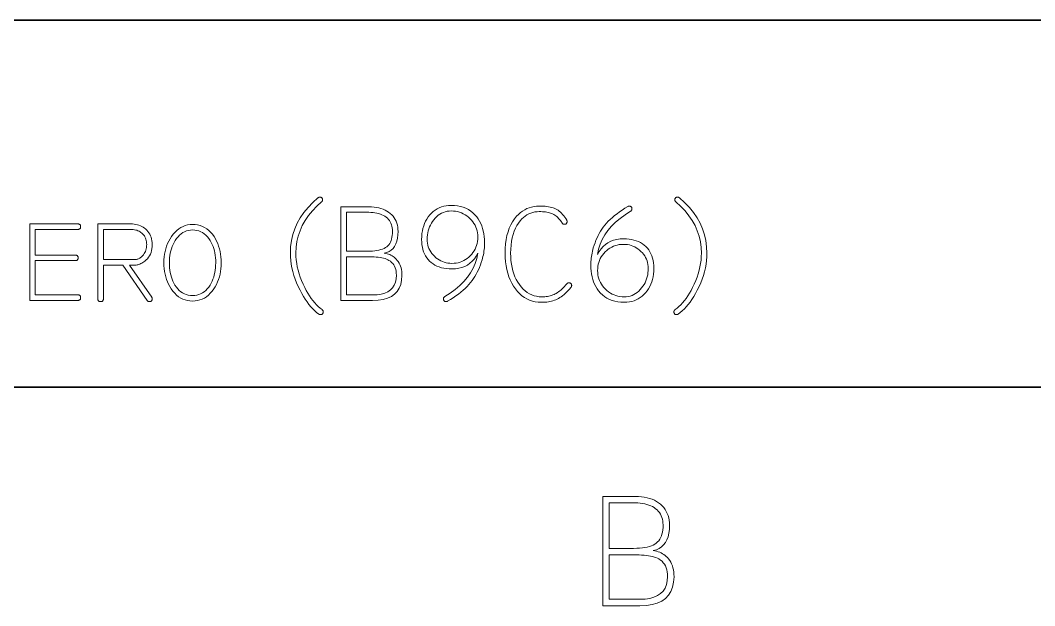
# Model space of a CAD drawing. Extents: x 0 to 297, y 0 to 210.
# Drawn here: x 166.11 to 197.93, y 3.15 to 21.5 of the extents above; entities that cross this region are included whole.
import ezdxf

# ---------------------------------------------------------------- set-up
doc = ezdxf.new("R2010")
doc.units = 0

msp = doc.modelspace()

# ---------------------------------------------------------------- linework, layer by layer
at = {"color": 7, "lineweight": 35}
for p, q in [((146.5, 21.5), (287, 21.5)), ((10, 10), (287, 10)), ((146.5, 10), (287, 10))]:
    msp.add_line(p, q, dxfattribs=at)
at = {"color": 7, "lineweight": 13}
for points in [[(175.574, 12.429), (175.581, 12.423), (175.588, 12.417), (175.593, 12.411), (175.599, 12.405), (175.603, 12.398), (175.606, 12.391), (175.609, 12.384), (175.611, 12.376), (175.612, 12.368), (175.613, 12.359), (175.612, 12.343), (175.609, 12.328), (175.604, 12.315), (175.598, 12.304), (175.59, 12.294), (175.58, 12.287), (175.568, 12.281), (175.554, 12.276), (175.539, 12.274), (175.522, 12.273), (175.516, 12.273), (175.511, 12.273), (175.506, 12.274), (175.501, 12.275), (175.496, 12.277), (175.49, 12.279), (175.485, 12.281), (175.48, 12.284), (175.475, 12.287), (175.47, 12.29), (175.406, 12.34), (175.344, 12.395), (175.283, 12.455), (175.222, 12.521), (175.163, 12.593), (175.106, 12.67), (175.049, 12.753), (174.993, 12.841), (174.939, 12.935), (174.885, 13.035), (174.828, 13.152), (174.776, 13.27), (174.731, 13.387), (174.691, 13.504), (174.658, 13.621), (174.631, 13.738), (174.61, 13.855), (174.594, 13.971), (174.585, 14.087), (174.582, 14.203), (174.591, 14.402), (174.617, 14.595), (174.66, 14.783), (174.721, 14.965), (174.799, 15.141), (174.894, 15.311), (175.007, 15.476), (175.136, 15.634), (175.284, 15.788), (175.448, 15.935), (175.453, 15.939), (175.459, 15.943), (175.464, 15.946), (175.47, 15.949), (175.475, 15.951), (175.481, 15.953), (175.487, 15.955), (175.492, 15.956), (175.498, 15.956), (175.504, 15.957), (175.521, 15.956), (175.535, 15.953), (175.548, 15.949), (175.56, 15.942), (175.569, 15.934), (175.577, 15.924), (175.583, 15.912), (175.587, 15.899), (175.59, 15.883), (175.591, 15.866), (175.591, 15.859), (175.59, 15.852), (175.588, 15.846), (175.586, 15.839), (175.583, 15.833), (175.58, 15.827), (175.576, 15.822), (175.572, 15.816), (175.566, 15.81), (175.561, 15.805), (175.408, 15.668), (175.271, 15.525), (175.15, 15.377), (175.045, 15.224), (174.957, 15.066), (174.884, 14.903), (174.828, 14.735), (174.788, 14.561), (174.763, 14.383), (174.755, 14.199), (174.758, 14.093), (174.766, 13.986), (174.78, 13.878), (174.8, 13.771), (174.825, 13.663), (174.855, 13.555), (174.891, 13.447), (174.933, 13.339), (174.98, 13.23), (175.032, 13.121), (175.082, 13.029), (175.132, 12.941), (175.183, 12.859), (175.235, 12.782), (175.289, 12.71), (175.344, 12.643), (175.399, 12.582), (175.456, 12.526), (175.514, 12.474)], [(187.647, 14.203), (187.644, 14.087), (187.635, 13.97), (187.62, 13.853), (187.599, 13.736), (187.571, 13.619), (187.538, 13.502), (187.499, 13.385), (187.453, 13.268), (187.402, 13.152), (187.344, 13.035), (187.29, 12.934), (187.234, 12.84), (187.178, 12.751), (187.12, 12.668), (187.061, 12.591), (187, 12.519), (186.939, 12.453), (186.876, 12.393), (186.812, 12.339), (186.747, 12.29), (186.742, 12.287), (186.738, 12.284), (186.733, 12.281), (186.729, 12.279), (186.724, 12.277), (186.719, 12.275), (186.714, 12.274), (186.709, 12.273), (186.704, 12.273), (186.699, 12.273), (186.683, 12.274), (186.668, 12.276), (186.655, 12.281), (186.644, 12.287), (186.634, 12.294), (186.626, 12.304), (186.62, 12.315), (186.616, 12.328), (186.613, 12.343), (186.613, 12.359), (186.613, 12.368), (186.614, 12.376), (186.616, 12.384), (186.619, 12.391), (186.622, 12.398), (186.627, 12.405), (186.632, 12.411), (186.637, 12.417), (186.644, 12.423), (186.652, 12.429), (186.712, 12.474), (186.77, 12.526), (186.828, 12.582), (186.884, 12.643), (186.939, 12.71), (186.993, 12.782), (187.046, 12.859), (187.098, 12.941), (187.148, 13.029), (187.197, 13.121), (187.25, 13.229), (187.297, 13.337), (187.338, 13.445), (187.374, 13.553), (187.405, 13.661), (187.43, 13.769), (187.449, 13.877), (187.463, 13.984), (187.471, 14.092), (187.474, 14.199), (187.466, 14.381), (187.442, 14.558), (187.402, 14.731), (187.346, 14.899), (187.274, 15.062), (187.186, 15.22), (187.082, 15.373), (186.961, 15.522), (186.825, 15.666), (186.673, 15.805), (186.667, 15.81), (186.662, 15.816), (186.658, 15.822), (186.654, 15.827), (186.65, 15.833), (186.648, 15.839), (186.646, 15.846), (186.644, 15.852), (186.643, 15.859), (186.643, 15.866), (186.644, 15.883), (186.646, 15.899), (186.651, 15.912), (186.657, 15.924), (186.665, 15.934), (186.674, 15.942), (186.685, 15.949), (186.698, 15.953), (186.713, 15.956), (186.729, 15.957), (186.735, 15.956), (186.741, 15.956), (186.747, 15.955), (186.753, 15.953), (186.759, 15.951), (186.764, 15.949), (186.77, 15.946), (186.775, 15.943), (186.78, 15.939), (186.786, 15.935), (186.949, 15.786), (187.096, 15.632), (187.225, 15.472), (187.337, 15.307), (187.432, 15.136), (187.509, 14.961), (187.57, 14.779), (187.613, 14.593), (187.639, 14.401)], [(178.08, 13.498), (178.071, 13.35), (178.043, 13.217), (177.997, 13.1), (177.933, 12.999), (177.851, 12.913), (177.75, 12.843), (177.63, 12.789), (177.493, 12.75), (177.337, 12.726), (177.162, 12.719), (176.167, 12.719), (176.167, 15.654), (177.041, 15.654), (177.125, 15.652), (177.205, 15.645), (177.282, 15.635), (177.355, 15.62), (177.424, 15.601), (177.489, 15.578), (177.551, 15.551), (177.609, 15.519), (177.664, 15.484), (177.714, 15.444), (177.761, 15.4), (177.802, 15.354), (177.839, 15.305), (177.871, 15.253), (177.898, 15.199), (177.92, 15.141), (177.937, 15.081), (177.949, 15.018), (177.956, 14.952), (177.959, 14.883), (177.954, 14.769), (177.941, 14.665), (177.92, 14.571), (177.889, 14.487), (177.85, 14.413), (177.801, 14.35), (177.745, 14.297), (177.679, 14.254), (177.605, 14.222), (177.522, 14.199), (177.568, 14.191), (177.613, 14.181), (177.656, 14.168), (177.697, 14.153), (177.736, 14.135), (177.773, 14.115), (177.808, 14.093), (177.842, 14.069), (177.873, 14.042), (177.903, 14.013), (177.936, 13.974), (177.966, 13.933), (177.993, 13.888), (178.016, 13.841), (178.036, 13.791), (178.052, 13.738), (178.064, 13.682), (178.073, 13.624), (178.078, 13.562)], [(180.595, 13.991), (180.57, 13.909), (180.542, 13.83), (180.512, 13.753), (180.48, 13.678), (180.445, 13.606), (180.408, 13.536), (180.368, 13.469), (180.326, 13.404), (180.282, 13.341), (180.236, 13.281), (180.183, 13.219), (180.125, 13.157), (180.064, 13.096), (179.998, 13.035), (179.927, 12.976), (179.853, 12.918), (179.774, 12.86), (179.692, 12.803), (179.604, 12.748), (179.513, 12.693), (179.509, 12.69), (179.504, 12.688), (179.5, 12.686), (179.496, 12.684), (179.491, 12.683), (179.487, 12.682), (179.483, 12.681), (179.478, 12.68), (179.474, 12.68), (179.47, 12.68), (179.453, 12.681), (179.439, 12.683), (179.426, 12.688), (179.414, 12.694), (179.405, 12.702), (179.397, 12.712), (179.391, 12.724), (179.387, 12.738), (179.384, 12.753), (179.383, 12.771), (179.384, 12.779), (179.385, 12.787), (179.387, 12.795), (179.39, 12.802), (179.394, 12.81), (179.399, 12.816), (179.404, 12.823), (179.411, 12.829), (179.418, 12.834), (179.426, 12.84), (179.599, 12.949), (179.756, 13.064), (179.898, 13.185), (180.025, 13.312), (180.136, 13.445), (180.233, 13.583), (180.314, 13.727), (180.379, 13.877), (180.43, 14.033), (180.465, 14.195), (180.412, 14.102), (180.352, 14.019), (180.286, 13.945), (180.214, 13.882), (180.135, 13.828), (180.05, 13.784), (179.959, 13.75), (179.861, 13.725), (179.757, 13.711), (179.647, 13.706), (179.559, 13.708), (179.475, 13.715), (179.395, 13.727), (179.319, 13.744), (179.247, 13.766), (179.179, 13.793), (179.116, 13.824), (179.056, 13.861), (179, 13.902), (178.948, 13.948), (178.901, 13.999), (178.858, 14.053), (178.821, 14.111), (178.789, 14.174), (178.761, 14.24), (178.739, 14.311), (178.722, 14.385), (178.709, 14.463), (178.702, 14.546), (178.699, 14.632), (178.702, 14.723), (178.709, 14.811), (178.722, 14.895), (178.74, 14.977), (178.763, 15.055), (178.791, 15.129), (178.824, 15.201), (178.863, 15.269), (178.906, 15.334), (178.955, 15.396), (179.007, 15.453), (179.063, 15.504), (179.122, 15.55), (179.185, 15.589), (179.25, 15.622), (179.319, 15.649), (179.391, 15.67), (179.466, 15.685), (179.544, 15.694), (179.626, 15.697), (179.728, 15.693), (179.825, 15.683), (179.918, 15.665), (180.006, 15.639), (180.089, 15.607), (180.167, 15.568), (180.24, 15.521), (180.308, 15.467), (180.372, 15.406), (180.431, 15.338), (180.477, 15.273), (180.518, 15.204), (180.554, 15.132), (180.586, 15.056), (180.613, 14.977), (180.634, 14.895), (180.651, 14.808), (180.663, 14.718), (180.671, 14.625), (180.673, 14.528), (180.672, 14.474), (180.67, 14.419), (180.666, 14.365), (180.661, 14.311), (180.654, 14.258), (180.645, 14.204), (180.635, 14.151), (180.623, 14.097), (180.61, 14.044)], [(183.383, 13.126), (183.34, 13.074), (183.296, 13.026), (183.253, 12.982), (183.209, 12.94), (183.166, 12.902), (183.122, 12.866), (183.078, 12.834), (183.034, 12.806), (182.99, 12.78), (182.946, 12.758), (182.905, 12.739), (182.863, 12.722), (182.818, 12.707), (182.772, 12.694), (182.724, 12.683), (182.674, 12.674), (182.623, 12.667), (182.569, 12.662), (182.514, 12.659), (182.457, 12.658), (182.359, 12.662), (182.265, 12.675), (182.174, 12.696), (182.087, 12.726), (182.003, 12.764), (181.923, 12.81), (181.847, 12.865), (181.774, 12.928), (181.704, 13), (181.639, 13.08), (181.578, 13.167), (181.523, 13.26), (181.475, 13.358), (181.434, 13.462), (181.398, 13.571), (181.369, 13.686), (181.347, 13.806), (181.331, 13.931), (181.321, 14.062), (181.318, 14.199), (181.322, 14.348), (181.333, 14.489), (181.351, 14.623), (181.376, 14.75), (181.408, 14.869), (181.448, 14.981), (181.494, 15.085), (181.548, 15.183), (181.609, 15.273), (181.677, 15.355), (181.738, 15.416), (181.8, 15.47), (181.865, 15.518), (181.932, 15.56), (182.002, 15.595), (182.074, 15.624), (182.149, 15.646), (182.226, 15.663), (182.306, 15.672), (182.387, 15.675), (182.452, 15.674), (182.513, 15.672), (182.572, 15.668), (182.627, 15.661), (182.68, 15.654), (182.729, 15.644), (182.776, 15.633), (182.82, 15.62), (182.86, 15.605), (182.898, 15.589), (182.938, 15.567), (182.977, 15.543), (183.015, 15.515), (183.052, 15.484), (183.088, 15.45), (183.122, 15.413), (183.156, 15.373), (183.188, 15.33), (183.219, 15.283), (183.249, 15.234), (183.251, 15.229), (183.254, 15.225), (183.256, 15.221), (183.257, 15.216), (183.259, 15.212), (183.26, 15.208), (183.261, 15.203), (183.261, 15.199), (183.262, 15.195), (183.262, 15.19), (183.261, 15.174), (183.258, 15.159), (183.254, 15.146), (183.247, 15.135), (183.239, 15.126), (183.229, 15.118), (183.217, 15.112), (183.204, 15.107), (183.188, 15.105), (183.171, 15.104), (183.163, 15.104), (183.154, 15.106), (183.147, 15.108), (183.139, 15.111), (183.132, 15.115), (183.125, 15.119), (183.119, 15.125), (183.113, 15.132), (183.107, 15.139), (183.102, 15.147), (183.077, 15.187), (183.051, 15.224), (183.024, 15.258), (182.996, 15.291), (182.968, 15.32), (182.938, 15.348), (182.907, 15.373), (182.875, 15.395), (182.841, 15.415), (182.807, 15.433), (182.776, 15.446), (182.742, 15.458), (182.706, 15.468), (182.667, 15.477), (182.627, 15.485), (182.583, 15.491), (182.538, 15.496), (182.49, 15.499), (182.44, 15.501), (182.387, 15.502), (182.318, 15.499), (182.25, 15.491), (182.185, 15.476), (182.121, 15.456), (182.061, 15.431), (182.002, 15.399), (181.946, 15.362), (181.892, 15.319), (181.84, 15.271), (181.79, 15.216), (181.733, 15.143), (181.683, 15.064), (181.638, 14.978), (181.599, 14.885), (181.566, 14.787), (181.539, 14.682), (181.518, 14.571), (181.503, 14.453), (181.494, 14.329), (181.491, 14.199), (181.494, 14.08), (181.502, 13.966), (181.516, 13.856), (181.536, 13.75), (181.561, 13.649), (181.591, 13.553), (181.627, 13.461), (181.669, 13.374), (181.716, 13.291), (181.768, 13.212), (181.825, 13.14), (181.885, 13.075), (181.947, 13.018), (182.013, 12.968), (182.081, 12.926), (182.152, 12.892), (182.226, 12.865), (182.303, 12.846), (182.383, 12.835), (182.465, 12.831), (182.513, 12.832), (182.56, 12.835), (182.605, 12.839), (182.649, 12.845), (182.692, 12.853), (182.734, 12.863), (182.774, 12.875), (182.813, 12.888), (182.851, 12.903), (182.887, 12.92), (182.923, 12.939), (182.96, 12.961), (182.996, 12.986), (183.032, 13.013), (183.069, 13.044), (183.105, 13.077), (183.142, 13.113), (183.179, 13.152), (183.216, 13.194), (183.253, 13.238), (183.259, 13.244), (183.264, 13.249), (183.27, 13.254), (183.275, 13.257), (183.281, 13.261), (183.288, 13.264), (183.294, 13.266), (183.3, 13.267), (183.307, 13.268), (183.314, 13.268), (183.331, 13.268), (183.347, 13.265), (183.36, 13.261), (183.372, 13.255), (183.382, 13.247), (183.39, 13.237), (183.397, 13.226), (183.401, 13.213), (183.404, 13.198), (183.405, 13.182), (183.405, 13.176), (183.404, 13.17), (183.403, 13.164), (183.401, 13.158), (183.399, 13.153), (183.397, 13.147), (183.394, 13.142), (183.391, 13.136), (183.387, 13.131)], [(185.981, 13.723), (185.978, 13.632), (185.97, 13.544), (185.958, 13.46), (185.94, 13.378), (185.917, 13.3), (185.889, 13.226), (185.855, 13.154), (185.817, 13.086), (185.774, 13.021), (185.725, 12.959), (185.672, 12.902), (185.617, 12.851), (185.557, 12.805), (185.495, 12.766), (185.43, 12.733), (185.361, 12.706), (185.289, 12.685), (185.214, 12.67), (185.136, 12.661), (185.054, 12.658), (184.952, 12.662), (184.854, 12.672), (184.762, 12.69), (184.674, 12.715), (184.591, 12.748), (184.513, 12.787), (184.44, 12.834), (184.371, 12.888), (184.308, 12.949), (184.249, 13.017), (184.203, 13.082), (184.162, 13.151), (184.125, 13.223), (184.094, 13.299), (184.067, 13.378), (184.045, 13.46), (184.028, 13.547), (184.016, 13.637), (184.009, 13.73), (184.007, 13.827), (184.007, 13.881), (184.01, 13.936), (184.014, 13.99), (184.019, 14.044), (184.026, 14.097), (184.035, 14.151), (184.045, 14.204), (184.056, 14.258), (184.07, 14.311), (184.084, 14.364), (184.11, 14.446), (184.138, 14.525), (184.168, 14.602), (184.2, 14.677), (184.235, 14.749), (184.272, 14.819), (184.311, 14.886), (184.353, 14.951), (184.397, 15.014), (184.444, 15.074), (184.497, 15.136), (184.554, 15.198), (184.616, 15.259), (184.682, 15.319), (184.752, 15.379), (184.827, 15.437), (184.905, 15.495), (184.988, 15.552), (185.075, 15.607), (185.167, 15.662), (185.171, 15.665), (185.175, 15.667), (185.18, 15.669), (185.184, 15.671), (185.188, 15.672), (185.193, 15.673), (185.197, 15.674), (185.201, 15.675), (185.206, 15.675), (185.21, 15.675), (185.226, 15.674), (185.241, 15.672), (185.254, 15.667), (185.265, 15.661), (185.275, 15.653), (185.283, 15.643), (185.289, 15.631), (185.293, 15.617), (185.296, 15.602), (185.297, 15.584), (185.296, 15.576), (185.295, 15.568), (185.293, 15.56), (185.29, 15.553), (185.286, 15.545), (185.281, 15.539), (185.275, 15.532), (185.269, 15.526), (185.261, 15.521), (185.253, 15.515), (185.081, 15.406), (184.924, 15.291), (184.782, 15.17), (184.655, 15.043), (184.543, 14.91), (184.447, 14.772), (184.366, 14.628), (184.3, 14.478), (184.25, 14.322), (184.214, 14.16), (184.268, 14.253), (184.327, 14.336), (184.393, 14.41), (184.466, 14.473), (184.544, 14.527), (184.629, 14.571), (184.721, 14.605), (184.818, 14.63), (184.922, 14.644), (185.032, 14.649), (185.12, 14.647), (185.204, 14.64), (185.284, 14.628), (185.36, 14.611), (185.432, 14.589), (185.5, 14.562), (185.564, 14.531), (185.624, 14.494), (185.68, 14.453), (185.732, 14.407), (185.779, 14.356), (185.821, 14.302), (185.859, 14.244), (185.891, 14.181), (185.918, 14.115), (185.941, 14.044), (185.958, 13.97), (185.971, 13.892), (185.978, 13.809)], [(177.786, 14.887), (177.784, 14.942), (177.778, 14.995), (177.768, 15.045), (177.754, 15.092), (177.736, 15.137), (177.714, 15.18), (177.688, 15.22), (177.658, 15.257), (177.624, 15.292), (177.587, 15.325), (177.545, 15.354), (177.501, 15.381), (177.454, 15.404), (177.404, 15.424), (177.351, 15.442), (177.295, 15.456), (177.236, 15.466), (177.174, 15.474), (177.109, 15.479), (177.041, 15.481), (176.34, 15.481), (176.34, 14.26), (176.993, 14.26), (177.077, 14.261), (177.155, 14.265), (177.228, 14.272), (177.297, 14.282), (177.36, 14.295), (177.419, 14.31), (177.473, 14.329), (177.521, 14.35), (177.565, 14.374), (177.604, 14.4), (177.638, 14.431), (177.669, 14.465), (177.697, 14.503), (177.72, 14.546), (177.74, 14.593), (177.757, 14.643), (177.769, 14.698), (177.778, 14.757), (177.784, 14.82)], [(180.461, 14.701), (180.459, 14.769), (180.451, 14.834), (180.439, 14.897), (180.422, 14.959), (180.4, 15.018), (180.373, 15.075), (180.341, 15.13), (180.305, 15.183), (180.263, 15.234), (180.216, 15.284), (180.167, 15.329), (180.115, 15.37), (180.061, 15.406), (180.005, 15.437), (179.946, 15.464), (179.886, 15.485), (179.824, 15.502), (179.76, 15.514), (179.694, 15.521), (179.626, 15.524), (179.561, 15.521), (179.498, 15.513), (179.438, 15.499), (179.38, 15.479), (179.325, 15.455), (179.271, 15.424), (179.22, 15.388), (179.171, 15.346), (179.124, 15.299), (179.08, 15.247), (179.041, 15.194), (179.005, 15.139), (178.974, 15.082), (178.947, 15.024), (178.924, 14.963), (178.906, 14.901), (178.891, 14.836), (178.881, 14.77), (178.874, 14.702), (178.872, 14.632), (178.875, 14.571), (178.881, 14.511), (178.893, 14.453), (178.909, 14.397), (178.93, 14.343), (178.955, 14.291), (178.985, 14.24), (179.019, 14.192), (179.058, 14.145), (179.102, 14.1), (179.148, 14.058), (179.197, 14.02), (179.247, 13.987), (179.299, 13.958), (179.353, 13.934), (179.408, 13.914), (179.465, 13.899), (179.524, 13.888), (179.585, 13.881), (179.647, 13.879), (179.715, 13.881), (179.78, 13.888), (179.843, 13.9), (179.904, 13.917), (179.963, 13.939), (180.019, 13.965), (180.074, 13.997), (180.126, 14.033), (180.177, 14.073), (180.225, 14.119), (180.27, 14.168), (180.31, 14.219), (180.345, 14.272), (180.376, 14.328), (180.402, 14.385), (180.423, 14.444), (180.44, 14.505), (180.452, 14.569), (180.459, 14.634)], [(167.916, 12.719), (166.409, 12.719), (166.409, 15.117), (167.916, 15.117), (167.932, 15.116), (167.947, 15.113), (167.96, 15.109), (167.971, 15.103), (167.981, 15.095), (167.988, 15.086), (167.994, 15.074), (167.999, 15.061), (168.001, 15.047), (168.002, 15.03), (168.001, 15.014), (167.999, 14.999), (167.994, 14.986), (167.988, 14.975), (167.981, 14.965), (167.971, 14.958), (167.96, 14.952), (167.947, 14.947), (167.932, 14.945), (167.916, 14.944), (166.582, 14.944), (166.582, 14.139), (167.838, 14.139), (167.854, 14.138), (167.869, 14.135), (167.882, 14.131), (167.893, 14.125), (167.903, 14.117), (167.91, 14.107), (167.916, 14.096), (167.921, 14.083), (167.923, 14.068), (167.924, 14.052), (167.923, 14.035), (167.921, 14.021), (167.916, 14.008), (167.91, 13.997), (167.903, 13.987), (167.893, 13.979), (167.882, 13.973), (167.869, 13.969), (167.854, 13.966), (167.838, 13.965), (166.582, 13.965), (166.582, 12.892), (167.916, 12.892), (167.932, 12.891), (167.947, 12.888), (167.96, 12.884), (167.971, 12.878), (167.981, 12.87), (167.988, 12.861), (167.994, 12.849), (167.999, 12.836), (168.001, 12.822), (168.002, 12.805), (168.001, 12.789), (167.999, 12.774), (167.994, 12.761), (167.988, 12.75), (167.981, 12.74), (167.971, 12.732), (167.96, 12.726), (167.947, 12.722), (167.932, 12.719)], [(170.249, 14.472), (170.247, 14.404), (170.24, 14.34), (170.228, 14.279), (170.212, 14.222), (170.192, 14.168), (170.166, 14.117), (170.136, 14.07), (170.102, 14.026), (170.063, 13.985), (170.019, 13.948), (169.988, 13.925), (169.956, 13.904), (169.925, 13.886), (169.893, 13.87), (169.863, 13.857), (169.832, 13.846), (169.802, 13.838), (169.772, 13.832), (169.742, 13.828), (169.712, 13.827), (169.539, 13.827), (170.232, 12.823), (170.235, 12.817), (170.238, 12.812), (170.24, 12.807), (170.243, 12.802), (170.245, 12.797), (170.246, 12.791), (170.247, 12.786), (170.248, 12.781), (170.249, 12.776), (170.249, 12.771), (170.248, 12.753), (170.245, 12.738), (170.241, 12.724), (170.234, 12.712), (170.226, 12.702), (170.216, 12.694), (170.204, 12.688), (170.191, 12.683), (170.175, 12.681), (170.158, 12.68), (170.15, 12.68), (170.143, 12.681), (170.136, 12.683), (170.129, 12.686), (170.122, 12.689), (170.116, 12.694), (170.11, 12.699), (170.104, 12.705), (170.098, 12.711), (170.093, 12.719), (169.323, 13.827), (168.716, 13.827), (168.716, 12.766), (168.716, 12.75), (168.713, 12.735), (168.709, 12.722), (168.703, 12.711), (168.695, 12.701), (168.685, 12.694), (168.674, 12.687), (168.661, 12.683), (168.646, 12.681), (168.63, 12.68), (168.613, 12.681), (168.599, 12.683), (168.586, 12.687), (168.574, 12.694), (168.565, 12.701), (168.557, 12.711), (168.551, 12.722), (168.547, 12.735), (168.544, 12.75), (168.543, 12.766), (168.543, 15.117), (169.574, 15.117), (169.629, 15.115), (169.682, 15.11), (169.734, 15.102), (169.783, 15.091), (169.831, 15.077), (169.877, 15.059), (169.921, 15.038), (169.963, 15.014), (170.003, 14.987), (170.041, 14.957), (170.081, 14.92), (170.116, 14.881), (170.147, 14.839), (170.174, 14.794), (170.197, 14.747), (170.216, 14.697), (170.23, 14.645), (170.241, 14.59), (170.247, 14.532)], [(172.413, 13.896), (172.411, 13.803), (172.404, 13.712), (172.392, 13.624), (172.376, 13.539), (172.355, 13.456), (172.329, 13.375), (172.299, 13.297), (172.264, 13.221), (172.224, 13.148), (172.18, 13.078), (172.127, 13.006), (172.071, 12.941), (172.012, 12.884), (171.95, 12.834), (171.885, 12.792), (171.817, 12.758), (171.746, 12.731), (171.671, 12.712), (171.594, 12.701), (171.513, 12.697), (171.433, 12.701), (171.356, 12.712), (171.282, 12.731), (171.211, 12.758), (171.143, 12.792), (171.078, 12.834), (171.015, 12.884), (170.956, 12.941), (170.9, 13.006), (170.846, 13.078), (170.802, 13.149), (170.762, 13.223), (170.727, 13.299), (170.697, 13.378), (170.671, 13.459), (170.65, 13.542), (170.634, 13.628), (170.622, 13.717), (170.615, 13.807), (170.613, 13.9), (170.615, 13.993), (170.622, 14.083), (170.634, 14.17), (170.651, 14.256), (170.673, 14.339), (170.7, 14.419), (170.731, 14.498), (170.768, 14.574), (170.809, 14.647), (170.855, 14.719), (170.908, 14.791), (170.964, 14.856), (171.023, 14.913), (171.085, 14.962), (171.149, 15.004), (171.217, 15.039), (171.286, 15.065), (171.359, 15.084), (171.435, 15.096), (171.513, 15.1), (171.595, 15.096), (171.674, 15.084), (171.75, 15.065), (171.823, 15.039), (171.892, 15.004), (171.958, 14.962), (172.02, 14.913), (172.08, 14.856), (172.136, 14.791), (172.188, 14.719), (172.231, 14.648), (172.269, 14.575), (172.303, 14.499), (172.332, 14.421), (172.357, 14.34), (172.377, 14.256), (172.393, 14.17), (172.404, 14.081), (172.411, 13.99)], [(170.076, 14.472), (170.074, 14.516), (170.07, 14.558), (170.062, 14.598), (170.052, 14.637), (170.038, 14.673), (170.021, 14.708), (170.002, 14.74), (169.979, 14.771), (169.953, 14.8), (169.924, 14.827), (169.896, 14.849), (169.866, 14.869), (169.835, 14.886), (169.802, 14.902), (169.767, 14.915), (169.732, 14.925), (169.694, 14.933), (169.656, 14.939), (169.615, 14.943), (169.574, 14.944), (168.716, 14.944), (168.716, 14), (169.712, 14), (169.732, 14.001), (169.752, 14.004), (169.773, 14.009), (169.793, 14.015), (169.814, 14.024), (169.835, 14.034), (169.856, 14.047), (169.877, 14.061), (169.898, 14.077), (169.92, 14.095), (169.95, 14.122), (169.976, 14.152), (169.999, 14.184), (170.02, 14.218), (170.037, 14.254), (170.051, 14.293), (170.062, 14.334), (170.07, 14.378), (170.074, 14.424)], [(172.24, 13.896), (172.239, 13.977), (172.233, 14.056), (172.225, 14.132), (172.213, 14.205), (172.197, 14.276), (172.178, 14.344), (172.155, 14.41), (172.129, 14.474), (172.1, 14.535), (172.067, 14.593), (172.026, 14.656), (171.981, 14.713), (171.934, 14.763), (171.883, 14.806), (171.829, 14.843), (171.772, 14.873), (171.712, 14.896), (171.649, 14.913), (171.582, 14.923), (171.513, 14.926), (171.447, 14.923), (171.383, 14.913), (171.322, 14.896), (171.264, 14.873), (171.209, 14.843), (171.156, 14.806), (171.106, 14.763), (171.059, 14.713), (171.014, 14.656), (170.972, 14.593), (170.936, 14.533), (170.905, 14.471), (170.877, 14.407), (170.853, 14.34), (170.832, 14.272), (170.815, 14.201), (170.802, 14.128), (170.793, 14.053), (170.788, 13.976), (170.786, 13.896), (170.787, 13.816), (170.793, 13.738), (170.802, 13.662), (170.814, 13.589), (170.83, 13.518), (170.85, 13.45), (170.873, 13.384), (170.899, 13.32), (170.929, 13.258), (170.963, 13.199), (171.005, 13.137), (171.05, 13.081), (171.098, 13.031), (171.149, 12.989), (171.202, 12.952), (171.259, 12.923), (171.318, 12.9), (171.38, 12.883), (171.445, 12.873), (171.513, 12.87), (171.581, 12.873), (171.646, 12.883), (171.708, 12.9), (171.767, 12.923), (171.824, 12.952), (171.877, 12.989), (171.928, 13.031), (171.976, 13.081), (172.021, 13.137), (172.063, 13.199), (172.096, 13.258), (172.127, 13.32), (172.153, 13.384), (172.176, 13.45), (172.196, 13.518), (172.212, 13.589), (172.224, 13.662), (172.233, 13.738), (172.238, 13.816)], [(185.807, 13.723), (185.805, 13.784), (185.798, 13.844), (185.787, 13.902), (185.771, 13.958), (185.75, 14.012), (185.725, 14.064), (185.695, 14.115), (185.661, 14.163), (185.622, 14.21), (185.578, 14.255), (185.531, 14.297), (185.483, 14.335), (185.432, 14.368), (185.381, 14.397), (185.327, 14.421), (185.271, 14.441), (185.214, 14.456), (185.155, 14.467), (185.095, 14.474), (185.032, 14.476), (184.965, 14.474), (184.9, 14.467), (184.837, 14.455), (184.776, 14.438), (184.717, 14.416), (184.66, 14.39), (184.606, 14.358), (184.553, 14.322), (184.503, 14.282), (184.455, 14.236), (184.41, 14.187), (184.37, 14.136), (184.334, 14.083), (184.304, 14.027), (184.278, 13.97), (184.256, 13.911), (184.24, 13.85), (184.228, 13.786), (184.221, 13.721), (184.219, 13.654), (184.221, 13.586), (184.228, 13.521), (184.241, 13.458), (184.258, 13.396), (184.28, 13.337), (184.307, 13.28), (184.338, 13.225), (184.375, 13.172), (184.417, 13.12), (184.463, 13.071), (184.513, 13.026), (184.565, 12.985), (184.619, 12.949), (184.675, 12.918), (184.733, 12.891), (184.793, 12.87), (184.855, 12.853), (184.92, 12.841), (184.986, 12.834), (185.054, 12.831), (185.119, 12.834), (185.181, 12.842), (185.241, 12.856), (185.299, 12.875), (185.355, 12.9), (185.408, 12.931), (185.46, 12.967), (185.508, 13.008), (185.555, 13.056), (185.6, 13.108), (185.639, 13.161), (185.674, 13.216), (185.706, 13.273), (185.733, 13.331), (185.755, 13.392), (185.774, 13.454), (185.789, 13.519), (185.799, 13.585), (185.805, 13.653)], [(177.907, 13.506), (177.905, 13.57), (177.898, 13.63), (177.886, 13.687), (177.87, 13.739), (177.848, 13.788), (177.823, 13.833), (177.792, 13.874), (177.757, 13.911), (177.718, 13.944), (177.673, 13.974), (177.636, 13.994), (177.595, 14.012), (177.551, 14.027), (177.503, 14.041), (177.451, 14.053), (177.396, 14.063), (177.338, 14.071), (177.276, 14.077), (177.21, 14.08), (177.141, 14.082), (177.034, 14.083), (176.933, 14.084), (176.838, 14.084), (176.749, 14.085), (176.666, 14.085), (176.588, 14.086), (176.517, 14.086), (176.452, 14.086), (176.393, 14.087), (176.34, 14.087), (176.34, 12.892), (177.162, 12.892), (177.304, 12.898), (177.43, 12.916), (177.542, 12.947), (177.639, 12.99), (177.721, 13.045), (177.788, 13.113), (177.84, 13.193), (177.877, 13.285), (177.899, 13.39)], [(186.615, 4.056), (186.604, 3.883), (186.572, 3.728), (186.519, 3.592), (186.444, 3.474), (186.347, 3.374), (186.23, 3.292), (186.091, 3.228), (185.93, 3.183), (185.748, 3.156), (185.544, 3.146), (184.383, 3.146), (184.383, 6.571), (185.403, 6.571), (185.501, 6.568), (185.594, 6.561), (185.684, 6.549), (185.769, 6.532), (185.849, 6.509), (185.926, 6.483), (185.998, 6.451), (186.066, 6.414), (186.129, 6.372), (186.188, 6.326), (186.243, 6.275), (186.291, 6.221), (186.334, 6.164), (186.371, 6.104), (186.402, 6.04), (186.428, 5.973), (186.448, 5.902), (186.462, 5.829), (186.471, 5.752), (186.474, 5.672), (186.469, 5.538), (186.453, 5.417), (186.428, 5.307), (186.392, 5.209), (186.346, 5.124), (186.29, 5.05), (186.224, 4.988), (186.147, 4.938), (186.061, 4.9), (185.964, 4.874), (186.018, 4.864), (186.07, 4.852), (186.12, 4.837), (186.168, 4.82), (186.214, 4.799), (186.257, 4.776), (186.298, 4.75), (186.337, 4.722), (186.374, 4.691), (186.408, 4.657), (186.447, 4.611), (186.483, 4.563), (186.514, 4.511), (186.541, 4.456), (186.563, 4.398), (186.582, 4.336), (186.597, 4.271), (186.607, 4.202), (186.613, 4.131)], [(186.272, 5.677), (186.269, 5.741), (186.262, 5.802), (186.251, 5.861), (186.235, 5.916), (186.214, 5.968), (186.188, 6.018), (186.158, 6.065), (186.123, 6.108), (186.084, 6.149), (186.039, 6.187), (185.991, 6.221), (185.94, 6.252), (185.885, 6.28), (185.826, 6.303), (185.764, 6.323), (185.699, 6.34), (185.63, 6.352), (185.558, 6.361), (185.482, 6.367), (185.403, 6.369), (184.585, 6.369), (184.585, 4.944), (185.347, 4.944), (185.445, 4.946), (185.536, 4.951), (185.622, 4.959), (185.701, 4.971), (185.776, 4.985), (185.844, 5.004), (185.906, 5.025), (185.963, 5.049), (186.014, 5.077), (186.06, 5.109), (186.1, 5.144), (186.136, 5.184), (186.168, 5.229), (186.195, 5.278), (186.219, 5.333), (186.238, 5.392), (186.253, 5.456), (186.263, 5.525), (186.27, 5.598)], [(186.413, 4.066), (186.41, 4.14), (186.402, 4.21), (186.389, 4.276), (186.37, 4.337), (186.345, 4.394), (186.315, 4.446), (186.279, 4.494), (186.239, 4.538), (186.192, 4.577), (186.14, 4.611), (186.097, 4.634), (186.049, 4.655), (185.998, 4.673), (185.942, 4.689), (185.882, 4.703), (185.817, 4.715), (185.749, 4.724), (185.677, 4.731), (185.6, 4.735), (185.519, 4.737), (185.394, 4.738), (185.277, 4.739), (185.166, 4.74), (185.062, 4.741), (184.965, 4.741), (184.875, 4.742), (184.792, 4.742), (184.716, 4.742), (184.647, 4.742), (184.585, 4.742), (184.585, 3.348), (185.544, 3.348), (185.71, 3.356), (185.857, 3.377), (185.987, 3.413), (186.1, 3.463), (186.196, 3.528), (186.274, 3.607), (186.335, 3.7), (186.378, 3.807), (186.404, 3.929)]]:
    msp.add_lwpolyline(points, close=True, dxfattribs=at)

doc.saveas('drawing.dxf')
